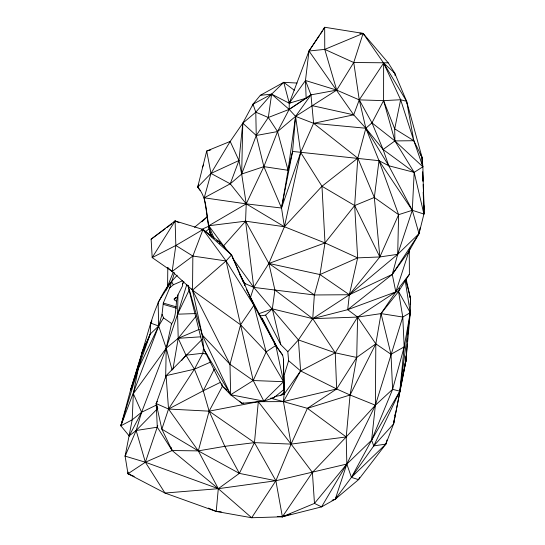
<?xml version="1.0" encoding="UTF-8"?>
<svg xmlns="http://www.w3.org/2000/svg" width="545" height="545" viewBox="0 0 545 545"><rect width="100%" height="100%" fill="white"/><g stroke="black" fill="none" stroke-linecap="round" stroke-linejoin="round"><path stroke-width="0.82" d="M274.305 343.425L282.596 355.033L283.57 359.278L283.918 389.518L273.972 397.666L263.841 401.127L241.96 403.348L230.651 394.75L222.237 386.058L203.714 349.045L203.721 347.39M170.694 282.255C154.521 302.243 149.677 328.138 142.184 352.077L138.26 368.767L133.327 393.694L132.197 419.82L125.105 456.124L127.98 473.748L164.985 493.041L216.215 511.442L251.681 517.75L282.371 516.796L321.557 506.884L335.257 499.193L351.416 477.386L371.622 440.197L375.382 405.201L375.818 343.854L381.037 313.6L395.82 291.902L409.39 274.305L409.254 249.576M167.799 267.561L167.601 286.275L166.171 290.117M283.57 359.278L283.577 381.691L263.841 401.127L230.651 394.75L203.714 349.045L202.229 334.95L192.521 290.178L192.855 256.055L202.999 229.5L175.115 220.929L151.122 239.187L152.191 257.601L172.145 271.458L192.521 290.178L240.577 324.8L266.144 351.927L283.577 381.691L283.918 389.518M250.387 297.686L253.759 287.385L245.57 221.175L246.224 203.864L263.882 166.634L277.548 131.563L289.17 109.388L289.259 103.216L283.754 82.329L260.319 95.314L253.009 104.184L242.784 123.184L230.201 141.434L210.97 173.433L197.692 187.112C209.995 200.976 204.416 221.216 211.985 236.959M183.699 281.418L182.405 284.442L182.691 285.594L177.956 294.859L177.588 314.186L178.208 338.309L172.949 369.197M165.646 377.889L166.232 348.173L171.559 323.532L163.541 317.885L162.049 314.336L163.296 303.054L169.713 287.883L174.55 272.704M406.1 278.958L410.576 298.653L410.249 312.666L405.909 360.967L393.585 423.921L385.867 444.086L358.549 479.648L351.416 477.386L346.838 464.047L346.218 436.954L350.074 394.996L356.716 357.445L357.595 317.088L347.696 309.683L312.741 318.648L272.337 308.886L258.337 313.906M260.319 95.314L271.628 94.162L289.259 103.216L309.001 51.005L324.677 27.25L363.127 33.402L353.746 62.512L359.257 99.878L365.858 128.245L379.007 160.686L398.62 214.675L397.693 254.331L392.271 274.408L395.82 291.902L357.595 317.088L335.236 352.813L300.622 370.927L284.122 394.192L283.427 401.617L291.105 444.1L312.401 472.42L314.472 503.396L321.557 506.884L346.838 464.047L375.382 405.201L402.769 317.033L398.538 291.514L399.553 288.325M423.193 184.462L424.153 207.284L423.921 214.049L419.023 233.655L409.002 251.204L392.271 274.408L347.696 309.683L349.365 294.729L357.649 257.874L354.659 205.554L357.793 158.152L365.858 128.245L371.963 122.863L383.591 100.634L383.639 63.057L363.127 33.402L359.795 33.197M171.559 323.532L171.532 324.071C177.329 315.071 174.884 304.519 177.956 294.859M244.8 285.239L244.875 283.577L239.466 273.951M129.444 436.238L120.847 425.788L130.446 390.458L150.222 334.058L150.72 323.124L151.953 320.923M243.37 282.835L253.759 287.385L314.356 294.974L349.365 294.729L397.693 254.331L412.299 210.295L414.18 172.363L394.914 140.917L383.591 100.634L359.257 99.878L336.715 90.123L305.479 80.51L289.259 103.216L306.133 98.168L310.95 94.871L336.715 90.123L353.746 62.512L388.21 62.825L394.723 73.071L406.638 101.329L422.055 157.416L422.886 166.797L423.921 214.049L412.299 210.295L398.62 214.675L379.851 256.947L349.365 294.729L312.741 318.648L298.408 339.916L287.821 351.689L288.598 360.688L283.863 376.145L284.122 394.192L280.314 395.493L274.476 396.59M252.512 105.798L253.009 104.184L271.628 94.162L289.17 109.388L295.574 116.364L300.683 152.498L321.979 186.267L324.997 242.934L319.97 274.557L314.356 294.974L312.741 318.648L335.236 352.813L336.647 388.973L307.414 408.334L291.105 444.1L275.872 480.751L251.681 517.75L218.3 488.688L172.152 450.545L157.287 427.198L156.19 403.559L166.096 375.662L202.072 339.446M386.964 440.006L385.867 444.086L351.416 477.386L373.768 445.899L393.585 423.921L405.909 360.967L407.169 344.127M407.36 341.599L407.612 338.234M407.926 334.024L408.055 332.334M410.133 304.546L410.576 298.653L405.644 279.735M221.304 511.85L216.215 511.442L218.3 488.688L198.312 450.879L168.534 409.029L156.19 403.559L157.328 401.338M384.532 445.04L385.867 444.086L373.768 445.899L399.832 391.208L404.186 346.879L410.249 312.666L405.207 280.702M212.039 235.999L209.825 232.47L204.225 197.815L230.263 183.815L238.962 160.523L242.784 123.184L255.789 112.175L271.628 94.162L283.754 82.329L297.039 83.058M420.141 227.885L419.023 233.655L397.693 254.331L379.851 256.947L357.649 257.874L324.997 242.934L284.408 226.74L246.224 203.864L241.673 174.046L238.962 160.523L230.201 141.434L206.705 151.02L210.97 173.433L230.263 183.815L241.673 174.046L256.252 135.494L268.317 117.495L289.17 109.388L306.133 98.168L305.479 80.51L309.001 51.005L319.479 35.568M214.022 238.233L208.776 225.746L245.57 221.175L284.408 226.74L321.979 186.267L354.659 205.554L379.851 256.947L374.326 197.474L379.007 160.686L292.576 151.428L288.08 170.292L281.513 208.02L284.408 226.74L268.876 263.446L253.759 287.385L298.408 339.916L335.236 352.813L356.716 357.445L375.818 343.854L391.003 354.277L392.611 389.314L371.622 440.197L346.838 464.047L314.472 503.396L282.371 516.796L277.282 516.388M203.612 347.397L202.835 353.249L194.408 369.203L168.534 409.029L161.858 429.147L172.152 450.545L198.312 450.879L224.799 446.328L254.46 442.629L291.105 444.1L346.218 436.954L375.382 405.201L392.611 389.314L404.186 346.879L402.769 317.033L410.249 312.666L398.538 291.514L409.39 274.305M373.768 445.899L371.622 440.197L399.832 391.208L410.249 312.666M287.821 351.689L280.784 344.624L272.337 308.886L274.898 289.96L268.876 263.446L245.57 221.175L223.654 245.829L225.739 249.528M128.218 472.065L127.98 473.748L134.227 476.412M238.962 160.523L210.97 173.433L204.225 197.815L246.224 203.864L281.513 208.02L263.882 166.634L256.252 135.494L242.784 123.184L241.673 174.046L263.882 166.634L288.08 170.292L295.574 116.364L310.95 94.871L305.479 80.51M167.771 267.615L172.145 271.458L175.837 245.475L175.115 220.929L178.971 222.742M288.08 170.292L277.548 131.563L268.317 117.495L271.628 94.162M406.386 102.991L406.638 101.329L383.639 63.057L359.257 99.878L353.691 114.832L313.607 123.313L295.574 116.364L277.548 131.563L256.252 135.494L255.789 112.175L253.009 104.184L252.58 105.819M393.585 423.921L394.587 417.306M394.839 415.651L395.091 414.002M423.669 209.757L424.153 207.284L423.267 203.149M395.139 75.564L394.723 73.071L383.639 63.057L400.63 99.742L394.696 128.845L394.914 140.917L422.886 166.797L414.18 172.363L388.762 165.755L379.007 160.686L412.299 210.295L419.023 233.655L392.271 274.408L349.365 294.729L319.97 274.557L268.876 263.446L324.997 242.934L354.659 205.554L374.326 197.474L398.62 214.675M408.655 252.832L410.099 248.009M401.972 379.204L405.909 360.967L405.855 355.926M284.408 226.74L300.683 152.498L313.607 123.313L310.95 94.871L289.17 109.388M244.467 285.212L244.875 283.577L243.39 281.533M200.178 190.491L197.692 187.112L206.705 151.02L210.779 149.902M246.463 289.599L275.797 345.455L266.144 351.927L253.221 380.533L230.651 394.75L229.983 364.271L240.577 324.8L253.909 305.295L231.543 254.903L219.022 241.571L202.999 229.5L175.837 245.475L152.191 257.601L175.115 220.929L173.583 222.476M332.048 500.256L335.257 499.193L346.838 464.047L275.872 480.751L239.364 473.38L198.312 450.879L209.137 411.162L222.442 386.201M162.049 314.336L158.663 326.019L120.847 425.788L132.197 419.82L141.611 412.245L156.824 404.874M130.432 474.429L127.98 473.748L145.372 462.221L157.764 425.604M132.469 385.887L130.446 390.458L142.184 352.077L145.597 343.377M130.446 390.458L140.944 356.696L150.222 334.058L158.663 326.019L163.541 317.885M186.867 284.367L177.588 314.186L166.232 348.173L141.611 412.245L136.148 430.502L125.105 456.124L145.372 462.221L218.3 488.688L275.872 480.751L282.371 516.796L290.383 514.133M347.696 309.683L395.82 291.902L409.002 251.204M123.872 417.048L120.847 425.788L138.26 368.767L158.663 326.019L158.132 302.271L171.58 281.465L177.186 275.245M300.683 152.498L281.513 208.02L292.576 151.428L295.574 116.364L336.715 90.123L324.759 49.384L324.677 27.25L323.185 29.975M423.601 208.885L424.153 207.284M197.692 187.112L198.564 184.721M404.69 364.101L405.909 360.967M173.249 272.228L167.601 286.275L171.58 281.465L173.296 284.776L169.713 287.883M142.245 353.76L142.184 352.077L150.222 334.058M359.605 477.379L358.549 479.648L335.257 499.193L336.592 497.047M182.405 284.442L183.849 281.39M125.105 456.124L125.827 454.605M189.313 289.804L177.588 314.186L195.771 313.566M156.892 409.302L136.148 430.502L145.372 462.221L164.985 493.041L218.3 488.688L239.364 473.38L254.46 442.629L258.323 401.685L283.427 401.617L336.647 388.973L350.074 394.996L375.382 405.201M210.67 362.044L194.408 369.203L166.096 375.662L168.534 409.029L203.251 390.792L214.267 369.149M202.427 167.077L203.646 164.835M142.184 352.077L145.018 346.872M270.674 398.211L283.427 401.617L300.622 370.927L298.408 339.916M176.376 301.228L174.373 299.818L175.728 297.563L177.288 297.011M356.716 357.445L336.647 388.973L300.622 370.927L288.598 360.688M290.172 101.813L289.259 103.216L290.832 102.637M320.433 34.165L322.333 31.358M280.736 516.34L282.371 516.796L312.401 472.42L346.218 436.954L307.414 408.334L283.427 401.617M209.525 234.875L210.472 233.498M157.287 427.198L136.148 430.502L129.26 435.809L141.611 412.245L133.327 393.694L166.232 348.173L178.208 338.309L196.146 316.093M181.832 360.265L185.968 355.183L202.835 353.249L206.916 354.373M175.837 245.475L192.855 256.055L226.066 260.939L253.221 380.533L283.577 381.691L275.797 345.455L253.909 305.295L226.066 260.939L202.999 229.5L231.543 254.903L226.066 260.939L192.521 290.178L229.983 364.271L253.221 380.533L263.841 401.127M261.096 319.275L262.179 318.273L277.664 348.289L282.596 355.033M260.476 315.889L265.579 315.133L272.337 308.886M201.854 221.822L207.57 216.719M175.728 297.563L174.039 299.028L174.373 299.818M194.531 227.32L207.454 216.474M280.314 395.493L284.047 392.441M321.979 186.267L357.793 158.152L313.607 123.313L365.858 128.245L383.108 149.507L414.18 172.363L423.921 214.049L423.724 208.129M204.988 232L209.723 228.437M172.145 271.458L192.855 256.055M151.122 239.187L165.087 228.88M167.083 227.408L171.743 223.975M412.299 210.295L388.762 165.755L383.108 149.507L394.914 140.917L413.839 140.719L422.055 157.416L422.341 164.174M282.371 516.796L283.747 515.795M404.186 346.879L391.003 354.277L381.037 313.6L398.538 291.514L395.82 291.902M239.364 473.38L224.799 446.328L209.137 411.162L203.251 390.792L220.664 382.202M201.664 229.404L209.328 225.957M319.97 274.557L357.649 257.874M145.372 462.221L172.152 450.545L171.069 447.356M173.296 284.776L182.636 280.743M203.251 390.792L194.408 369.203L185.968 355.183L178.208 338.309L199.313 329.344M388.762 165.755L365.858 128.245L353.691 114.832L309.001 51.005L324.759 49.384L363.127 33.402L388.21 62.825M307.414 408.334L350.074 394.996L375.818 343.854L357.595 317.088L312.741 318.648L274.898 289.96M243.479 402.966L241.96 403.348L239.412 401.113M168.534 409.029L209.137 411.162L258.323 401.685L291.105 444.1M270.661 398.286L271.764 398.082M272.316 397.973L273.972 397.666M281.629 394.614L284.122 394.192L283.863 376.145M357.595 317.088L381.037 313.6L402.769 317.033M261.355 318.396L262.179 318.273M178.208 338.309L200.86 336.81M400.63 99.742L413.839 140.719L406.638 101.329L400.63 99.742L383.591 100.634L394.696 128.845L413.839 140.719L422.886 166.797M312.292 105.669L353.691 114.832M392.611 389.314L399.832 391.208M163.296 303.054L176.335 306.883M163.384 304.376L176.43 308.204M150.72 323.124L158.663 326.019L166.232 348.173L172.091 370.075M217.462 240.945L219.022 241.571L220.289 243.785M255.789 112.175L268.317 117.495M208.408 508.104L216.215 511.442M324.759 49.384L353.746 62.512M216.712 240.488L219.022 241.571L219.526 243.165M198.312 450.879L161.858 429.147L156.19 403.559L157.812 408.341M268.876 263.446L314.356 294.974M209.137 411.162L254.46 442.629L275.872 480.751M393.354 72.117L394.723 73.071M283.754 82.329L294.314 90.279M359.257 99.878L371.963 122.863L394.914 140.917M226.693 389.961L222.237 386.058L221.863 383.591M242.539 281.138L244.875 283.577M188.066 285.416L202.229 334.95L229.983 364.271M230.263 183.815L246.224 203.864L208.776 225.746L227.606 251.279M274.203 343.527L277.664 348.289M232.538 258.092L253.759 287.385M191.656 288.816L192.521 290.178M420.011 153.751L422.055 157.416L422.28 164.174M265.579 315.133L280.784 344.624M249.256 295.581L253.909 305.295L266.144 351.927M202.229 334.95L230.651 394.75M363.127 33.402L363.801 34.941M409.561 296.31L410.576 298.653M231.543 254.903L240.42 275.75M241.074 277.296L242.062 279.612M357.793 158.152L374.326 197.474M371.963 122.863L383.108 149.507M187.93 285.485L203.714 349.045M209.341 226.638L209.825 232.47M422.661 171.784L423.049 181.083M422.641 175.163L422.831 181.083M423.199 192.072L423.642 205.594"/></g></svg>
